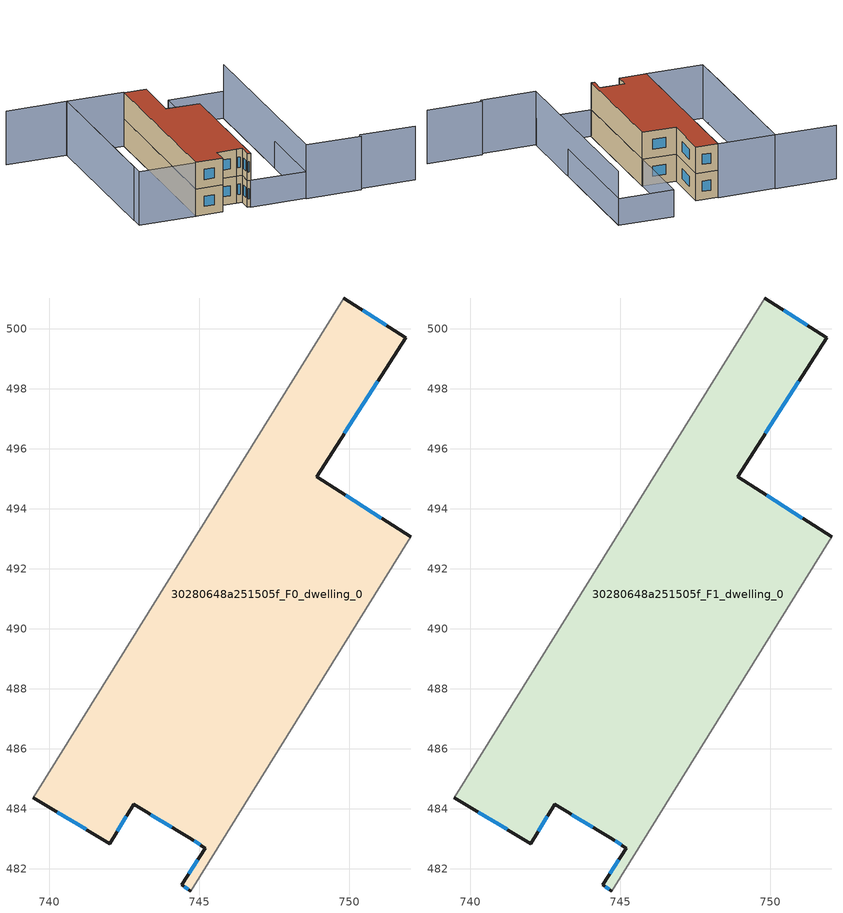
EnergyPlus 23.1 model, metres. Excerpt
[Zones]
30280648a251505f_F0_dwelling_0
 floor ground (EU_floor_Construction): 751.88,499.7 748.91,495.07 752.05,493.06 744.73,481.26 744.41,481.46 745.2,482.68 744.67,483.04 742.81,484.16 742.02,482.83 739.48,484.36 749.81,501.03 z0
 wall outside (EU_wall_Construction): 752.05,493.06 748.91,495.07 751.88,499.7 749.81,501.03 / 739.48,484.36 742.02,482.83 742.81,484.16 744.67,483.04 745.2,482.68 744.41,481.46 744.73,481.26 z0:3
 wall adiabatic (EU_wall_Construction): 744.73,481.26 752.05,493.06 / 749.81,501.03 739.48,484.36 z0:3
 window (EU_Window_Construction): 749.84,496.51 750.96,498.26 / 751.07,493.69 749.89,494.45 / 744.51,481.4 744.63,481.32 / 744.95,482.3 744.66,481.84 / 744.83,482.93 745.03,482.79 / 743.39,483.81 744.09,483.38 / 742.27,483.25 742.57,483.74 / 740.27,483.89 741.23,483.31 / 751.24,500.11 750.46,500.61 z0.93:2.07
30280648a251505f_F1_dwelling_0
 floor to 30280648a251505f_F0_dwelling_0 (EU_floor_Construction): 751.88,499.7 748.91,495.07 752.04,493.06 744.73,481.26 744.41,481.46 745.2,482.68 744.67,483.04 742.81,484.16 742.02,482.83 739.48,484.36 749.81,501.03 z3
 wall outside (EU_wall_Construction): 752.05,493.06 748.91,495.07 751.88,499.7 749.81,501.03 / 739.48,484.36 742.02,482.83 742.81,484.16 744.67,483.04 745.2,482.68 744.41,481.46 744.73,481.26 z3:6
 wall adiabatic (EU_wall_Construction): 744.73,481.26 752.05,493.06 / 749.81,501.03 739.48,484.36 z3:6
 window (EU_Window_Construction): 749.84,496.51 750.96,498.26 / 751.07,493.69 749.89,494.45 / 744.51,481.4 744.63,481.32 / 744.95,482.3 744.66,481.84 / 744.83,482.93 745.03,482.79 / 743.39,483.81 744.09,483.38 / 742.27,483.25 742.57,483.74 / 740.27,483.89 741.23,483.31 / 751.24,500.11 750.46,500.61 z3.93:5.07
 roof outside (EU_roof_Construction): 745.2,482.68 744.41,481.46 744.73,481.26 752.05,493.06 748.91,495.07 751.88,499.7 749.81,501.03 739.48,484.36 742.02,482.83 742.81,484.16 744.67,483.04 z6
shading: 760.35,471.76 755.17,474.98 / 755,474.7 749.82,477.91 / 749.82,477.91 761.69,497.05 / 738.77,507.98 744.5,504.43 / 744.5,504.43 734.85,488.88 / 749.84,501.08 739.47,484.35 / 739.47,484.35 734.11,487.67 / 734.11,487.67 744.48,504.41 / 744.48,504.41 749.84,501.08 z0:6; 744.68,481.18 756.55,500.32 / 756.55,500.32 761.73,497.11 / 761.73,497.11 749.86,477.97 / 749.86,477.97 744.68,481.18 z0:3
[Building]
EU S2 Campaign: North Axis=0; Terrain=City; Solar Distribution=FullExterior
[Site:Location]
Montreal-Trudeau.Intl.AP: Latitude=45.4667; Longitude=-73.75; Time Zone=-5; Elevation=36
[SizingPeriod:WeatherFileDays]
AnnualSizingPeriod: Begin Month=1; Begin Day of Month=1; End Month=12; End Day of Month=31; Day of Week for Start Day=Monday; Use Weather File Daylight Saving Period=No; Use Weather File Rain and Snow Indicators=No
[MATERIAL]
EU_InternalMass_Material: Roughness=MediumRough; Thickness=0.1; Conductivity=1; Density=1800; Specific Heat=900; Thermal Absorptance=0.9; Solar Absorptance=0.7; Visible Absorptance=0.7
[MATERIAL:NOMASS] Roughness=MediumRough; Thermal Absorptance=0.9; Solar Absorptance=0.7; Visible Absorptance=0.7
Name | Thermal Resistance
EU_wall_NoMass; EU_floor_NoMass | 1.51479
EU_roof_NoMass | 2.84114
[WINDOWMATERIAL:SIMPLEGLAZINGSYSTEM]
EU_Window_SimpleGlazing: UFactor=3.53504; Solar Heat Gain Coefficient=0.8; Visible Transmittance=0.8
[CONSTRUCTION]
EU_wall_Construction: EU_wall_NoMass
EU_roof_Construction: EU_roof_NoMass
EU_floor_Construction: EU_floor_NoMass
EU_Window_Construction: EU_Window_SimpleGlazing
EU_InternalMass_Construction: EU_InternalMass_Material
[ZONE] Type=1; Multiplier=1; Ceiling Height=autocalculate; Floor Area=autocalculate; Part of Total Floor Area=Yes
Name | Volume
30280648a251505f_F0_dwelling_0 | 283.389
30280648a251505f_F1_dwelling_0 | 283.391
[INTERNALMASS] Construction=EU_InternalMass_Construction; Surface Area=94.4627
Name | Zone or ZoneList
30280648a251505f_F0_dwelling_0_EU_InternalMass | 30280648a251505f_F0_dwelling_0
30280648a251505f_F1_dwelling_0_EU_InternalMass | 30280648a251505f_F1_dwelling_0
[OTHEREQUIPMENT] Fuel Type=Electricity; Design Level Calculation Method=Watts/Area; Power per Zone Floor Area=1; Fraction Latent=0; Fraction Radiant=0; Fraction Lost=0; Carbon Dioxide Generation Rate=0; EndUse Subcategory=EU_Step8_InternalGains
Name | Zone or ZoneList or Space or SpaceList | Schedule
EU_Step8_InternalGain_30280648a251505f_F0_dwelling_0_f000 | 30280648a251505f_F0_dwelling_0 | EU_Step8_GainSchedule_30280648a251505f_F0_dwelling_0_f000
EU_Step8_InternalGain_30280648a251505f_F1_dwelling_0_f000 | 30280648a251505f_F1_dwelling_0 | EU_Step8_GainSchedule_30280648a251505f_F1_dwelling_0_f000
[ZONEVENTILATION:DESIGNFLOWRATE] Schedule=EU_AlwaysOn; Design Flow Rate Calculation Method=AirChanges/Hour; Air Changes per Hour=0.775154; Ventilation Type=Natural; Fan Pressure Rise=0; Fan Total Efficiency=1; Constant Term Coefficient=1; Temperature Term Coefficient=0; Velocity Term Coefficient=0; Velocity Squared Term Coefficient=0; Minimum Indoor Temperature=-100; Maximum Indoor Temperature=100; Delta Temperature=-100; Minimum Outdoor Temperature=-100; Maximum Outdoor Temperature=100; Maximum Wind Speed=40
Name | Zone or ZoneList or Space or SpaceList
EU_ConstantAir_30280648a251505f_F0_dwelling_0 | 30280648a251505f_F0_dwelling_0
EU_ConstantAir_30280648a251505f_F1_dwelling_0 | 30280648a251505f_F1_dwelling_0
[HVACTEMPLATE:THERMOSTAT] Constant Heating Setpoint=20; Constant Cooling Setpoint=50
EU_HeatOnly_30280648a251505f_F0_dwelling_0; EU_HeatOnly_30280648a251505f_F1_dwelling_0
[HVACTEMPLATE:ZONE:IDEALLOADSAIRSYSTEM] System Availability Schedule=EU_AlwaysOn; Maximum Heating Supply Air Temperature=50; Minimum Cooling Supply Air Temperature=13; Maximum Heating Supply Air Humidity Ratio=0.0156; Minimum Cooling Supply Air Humidity Ratio=0.0077; Heating Limit=NoLimit; Cooling Limit=NoLimit; Heating Availability Schedule=EU_AlwaysOn; Cooling Availability Schedule=EU_CoolingOff; Dehumidification Control Type=ConstantSensibleHeatRatio; Cooling Sensible Heat Ratio=0.7; Dehumidification Setpoint=60; Humidification Control Type=None; Humidification Setpoint=30; Outdoor Air Method=None; Outdoor Air Flow Rate per Person=0.00944; Outdoor Air Flow Rate per Zone Floor Area=0; Outdoor Air Flow Rate per Zone=0; Demand Controlled Ventilation Type=None; Outdoor Air Economizer Type=NoEconomizer; Heat Recovery Type=None; Sensible Heat Recovery Effectiveness=0.7; Latent Heat Recovery Effectiveness=0.65
Name | Template Thermostat
30280648a251505f_F0_dwelling_0 | EU_HeatOnly_30280648a251505f_F0_dwelling_0
30280648a251505f_F1_dwelling_0 | EU_HeatOnly_30280648a251505f_F1_dwelling_0
[SIZING:ZONE] Zone Cooling Design Supply Air Temperature Input Method=SupplyAirTemperature; Zone Cooling Design Supply Air Temperature=13; Zone Heating Design Supply Air Temperature Input Method=SupplyAirTemperature; Zone Heating Design Supply Air Temperature=50; Zone Cooling Design Supply Air Humidity Ratio=0.008; Zone Heating Design Supply Air Humidity Ratio=0.008; Cooling Design Air Flow Method=DesignDay; Cooling Design Air Flow Rate=0; Cooling Minimum Air Flow per Zone Floor Area=0.000762; Cooling Minimum Air Flow=0; Cooling Minimum Air Flow Fraction=0.2; Heating Design Air Flow Method=DesignDay; Heating Design Air Flow Rate=0; Heating Maximum Air Flow per Zone Floor Area=0.002032; Heating Maximum Air Flow=0.141576; Heating Maximum Air Flow Fraction=0.3; Account for Dedicated Outdoor Air System=No; Dedicated Outdoor Air System Control Strategy=NeutralSupplyAir; Dedicated Outdoor Air Low Setpoint Temperature for Design=autosize; Dedicated Outdoor Air High Setpoint Temperature for Design=autosize; Zone Load Sizing Method=Sensible Load Only No Latent Load; Zone Latent Cooling Design Supply Air Humidity Ratio Input Method=HumidityRatioDifference; Zone Cooling Design Supply Air Humidity Ratio Difference=0.005; Zone Latent Heating Design Supply Air Humidity Ratio Input Method=HumidityRatioDifference; Zone Humidification Design Supply Air Humidity Ratio Difference=0.005
30280648a251505f_F0_dwelling_0; 30280648a251505f_F1_dwelling_0
[SCHEDULE:CONSTANT]
Name | Hourly Value
EU_AlwaysOn | 1
EU_CoolingOff | 0
[SCHEDULE:FILE] Column Number=1; Rows to Skip at Top=0; Number of Hours of Data=8760; Column Separator=Comma; Interpolate to Timestep=No; Minutes per Item=60; Adjust Schedule for Daylight Savings=Yes
Name | File
EU_Step8_GainSchedule_30280648a251505f_F0_dwelling_0_f000 | ../../schedules/30280648a251505f/30280648a251505f_F0_dwelling_0_f000_gain.csv
EU_Step8_GainSchedule_30280648a251505f_F1_dwelling_0_f000 | ../../schedules/30280648a251505f/30280648a251505f_F1_dwelling_0_f000_gain.csv
